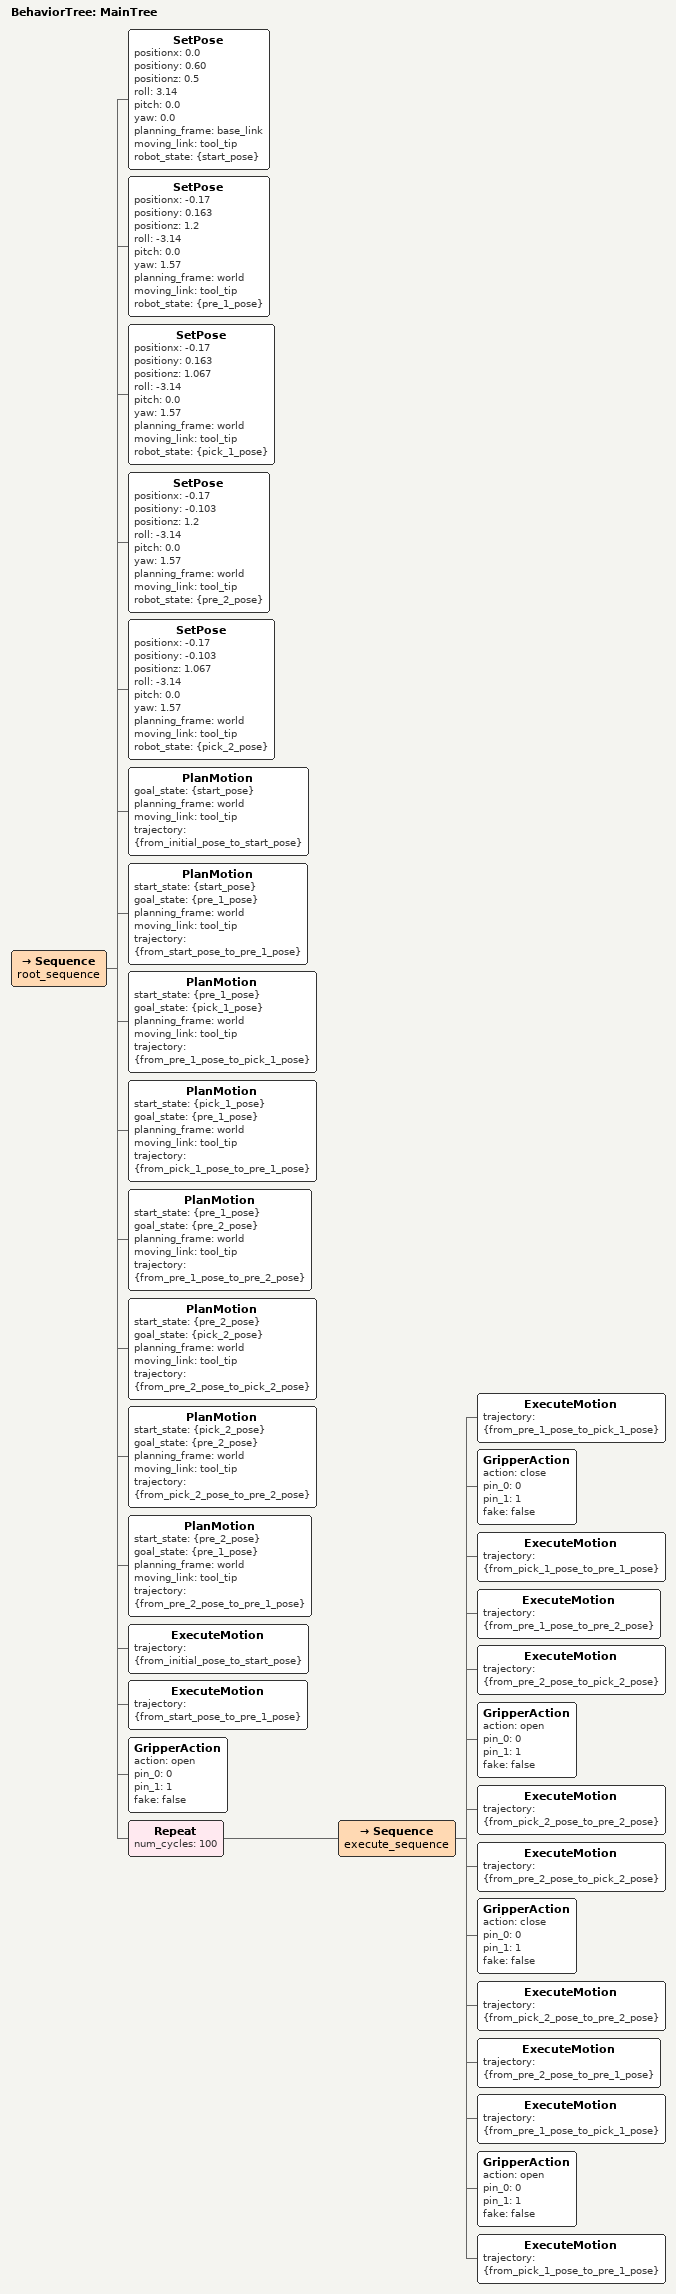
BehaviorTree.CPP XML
<?xml version="1.0"?>
<root main_tree_to_execute = "MainTree" >
    <BehaviorTree ID="MainTree">
        <Sequence name="root_sequence">
            <SetPose
                positionx="0.0"
                positiony="0.60"
                positionz="0.5"
                roll="3.14"
                pitch="0.0"
                yaw="0.0"
                planning_frame="base_link"
                moving_link="tool_tip"
                robot_state="{start_pose}" />
            <SetPose
                positionx="-0.17"
                positiony="0.163"
                positionz="1.2"
                roll="-3.14"
                pitch="0.0"
                yaw="1.57"
                planning_frame="world"
                moving_link="tool_tip"
                robot_state="{pre_1_pose}" />
            <SetPose
                positionx="-0.17"
                positiony="0.163"
                positionz="1.067"
                roll="-3.14"
                pitch="0.0"
                yaw="1.57"
                planning_frame="world"
                moving_link="tool_tip"
                robot_state="{pick_1_pose}" />
            <SetPose
                positionx="-0.17"
                positiony="-0.103"
                positionz="1.2"
                roll="-3.14"
                pitch="0.0"
                yaw="1.57"
                planning_frame="world"
                moving_link="tool_tip"
                robot_state="{pre_2_pose}" />
            <SetPose
                positionx="-0.17"
                positiony="-0.103"
                positionz="1.067"
                roll="-3.14"
                pitch="0.0"
                yaw="1.57"
                planning_frame="world"
                moving_link="tool_tip"
                robot_state="{pick_2_pose}" />
            <PlanMotion
                goal_state="{start_pose}"
                planning_frame="world"
                moving_link="tool_tip"
                trajectory="{from_initial_pose_to_start_pose}" />
            <PlanMotion
                start_state="{start_pose}"
                goal_state="{pre_1_pose}"
                planning_frame="world"
                moving_link="tool_tip"
                trajectory="{from_start_pose_to_pre_1_pose}" />
            <PlanMotion
                start_state="{pre_1_pose}"
                goal_state="{pick_1_pose}"
                planning_frame="world"
                moving_link="tool_tip"
                trajectory="{from_pre_1_pose_to_pick_1_pose}" />
            <PlanMotion
                start_state="{pick_1_pose}"
                goal_state="{pre_1_pose}"
                planning_frame="world"
                moving_link="tool_tip"
                trajectory="{from_pick_1_pose_to_pre_1_pose}" />
            <PlanMotion
                start_state="{pre_1_pose}"
                goal_state="{pre_2_pose}"
                planning_frame="world"
                moving_link="tool_tip"
                trajectory="{from_pre_1_pose_to_pre_2_pose}" />
            <PlanMotion
                start_state="{pre_2_pose}"
                goal_state="{pick_2_pose}"
                planning_frame="world"
                moving_link="tool_tip"
                trajectory="{from_pre_2_pose_to_pick_2_pose}" />
            <PlanMotion
                start_state="{pick_2_pose}"
                goal_state="{pre_2_pose}"
                planning_frame="world"
                moving_link="tool_tip"
                trajectory="{from_pick_2_pose_to_pre_2_pose}" />
            <PlanMotion
                start_state="{pre_2_pose}"
                goal_state="{pre_1_pose}"
                planning_frame="world"
                moving_link="tool_tip"
                trajectory="{from_pre_2_pose_to_pre_1_pose}" />
            <ExecuteMotion trajectory="{from_initial_pose_to_start_pose}" />
            <ExecuteMotion trajectory="{from_start_pose_to_pre_1_pose}" />
            <GripperAction action="open" pin_0="0" pin_1="1" fake="false"/>
            <Repeat num_cycles="100">
                <Sequence name="execute_sequence">
                    <ExecuteMotion trajectory="{from_pre_1_pose_to_pick_1_pose}" />
                    <GripperAction action="close" pin_0="0" pin_1="1" fake="false"/>
                    <ExecuteMotion trajectory="{from_pick_1_pose_to_pre_1_pose}" />
                    <ExecuteMotion trajectory="{from_pre_1_pose_to_pre_2_pose}" />
                    <ExecuteMotion trajectory="{from_pre_2_pose_to_pick_2_pose}" />
                    <GripperAction action="open" pin_0="0" pin_1="1" fake="false"/>
                    <ExecuteMotion trajectory="{from_pick_2_pose_to_pre_2_pose}" />
                    <ExecuteMotion trajectory="{from_pre_2_pose_to_pick_2_pose}" />
                    <GripperAction action="close" pin_0="0" pin_1="1" fake="false"/>
                    <ExecuteMotion trajectory="{from_pick_2_pose_to_pre_2_pose}" />
                    <ExecuteMotion trajectory="{from_pre_2_pose_to_pre_1_pose}" />
                    <ExecuteMotion trajectory="{from_pre_1_pose_to_pick_1_pose}" />
                    <GripperAction action="open" pin_0="0" pin_1="1" fake="false"/>
                    <ExecuteMotion trajectory="{from_pick_1_pose_to_pre_1_pose}" />
                </Sequence>
            </Repeat>
        </Sequence>
    </BehaviorTree>
</root>
